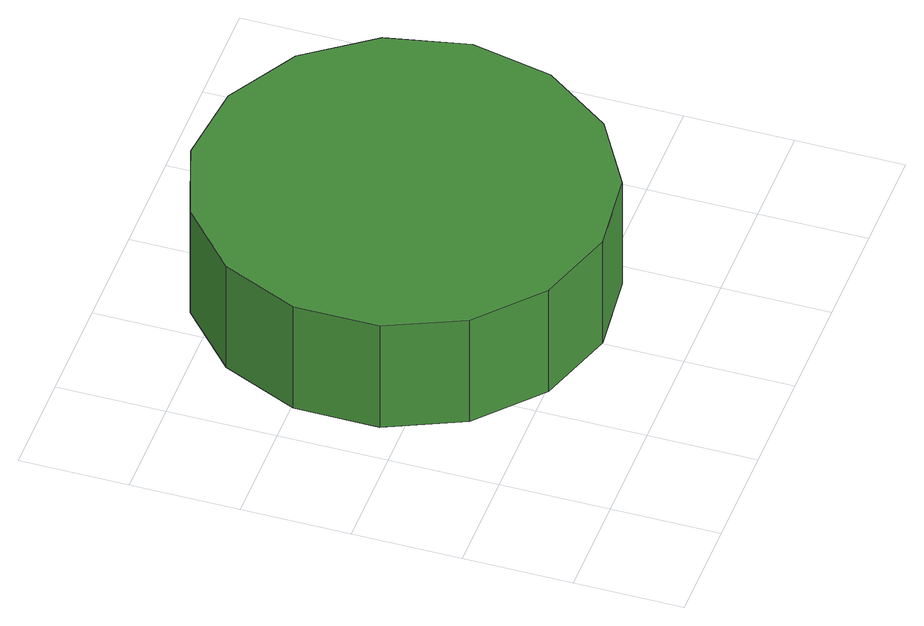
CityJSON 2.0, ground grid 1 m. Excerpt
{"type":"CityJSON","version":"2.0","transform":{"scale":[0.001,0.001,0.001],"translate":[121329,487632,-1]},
"CityObjects":{
"tree1":{"type":"SolitaryVegetationObject","attributes":{"function":"something"},"geometry":[{"type":"MultiSurface","lod":"1","boundaries":[[[0,1,2,3,4,5,6,7,8,9,10,11,12,13,14]],[[15,16,17,18,19,20,21,22,23,24,25,26,27,28,29]],[[0,29,28,1]],[[1,28,27,2]],[[2,27,26,3]],[[3,26,25,4]],[[4,25,24,5]],[[5,24,23,6]],[[6,23,22,7]],[[7,22,21,8]],[[8,21,20,9]],[[9,20,19,10]],[[10,19,18,11]],[[11,18,17,12]],[[12,17,16,13]],[[13,16,15,14]],[[14,15,29,0]]]}]}
},
"vertices":[
[4079,2595,1877],[3917,3354,1877],[3461,3982,1877],[2789,4370,1877],[2017,4451,1877],[1279,4211,1877],[702,3692,1877],[386,2983,1877],[386,2206,1877],[702,1497,1877],[1279,978,1877],[2017,738,1877],[2789,819,1877],[3461,1207,1877],[3917,1835,1877],[3917,1835,721],[3461,1207,721],[2789,819,721],[2017,738,721],[1279,978,721],[702,1497,721],[386,2206,721],[386,2983,721],[702,3692,721],[1279,4211,721],[2017,4451,721],[2789,4370,721],[3461,3982,721],[3917,3354,721],[4079,2595,721]
]}
